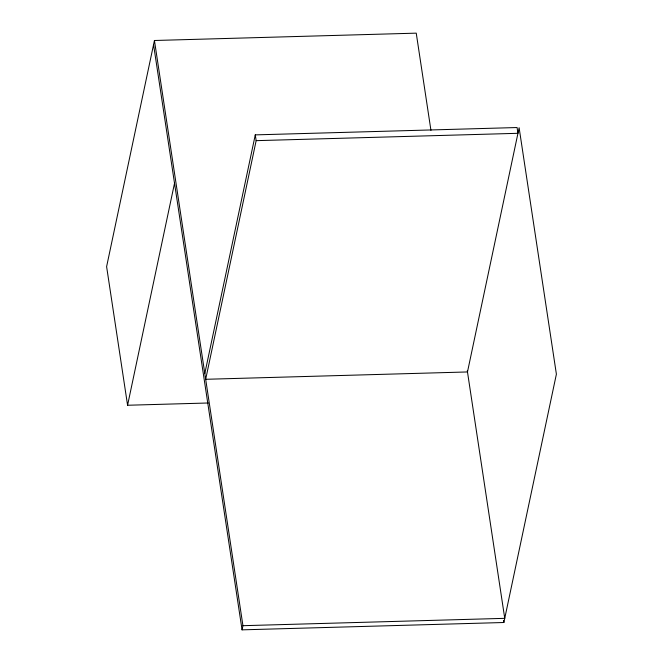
<?xml version="1.0" encoding="UTF-8"?>
<svg xmlns="http://www.w3.org/2000/svg" width="663" height="663" viewBox="0 0 663 663"><rect width="100%" height="100%" fill="white"/><g stroke="black" fill="none" stroke-linecap="round" stroke-linejoin="round"><path stroke-width="0.99" d="M430.942 130.338L416.24 33.15L154.438 40.493L106.61 266.65L127.578 405.25L208.29 402.988M127.578 405.25L174.518 183.253M204.809 373.518L255.272 134.879L517.074 127.536L517.952 133.304L256.15 140.655L205.679 379.294L467.481 371.951L519.121 127.76L556.39 374.156L503.863 622.507L242.061 629.85L153.559 44.661M242.061 629.85L242.94 625.69L154.438 40.493M242.94 625.69L504.742 618.339L467.299 370.758M503.557 620.46L503.863 622.507M255.272 134.879L256.15 140.655"/></g></svg>
